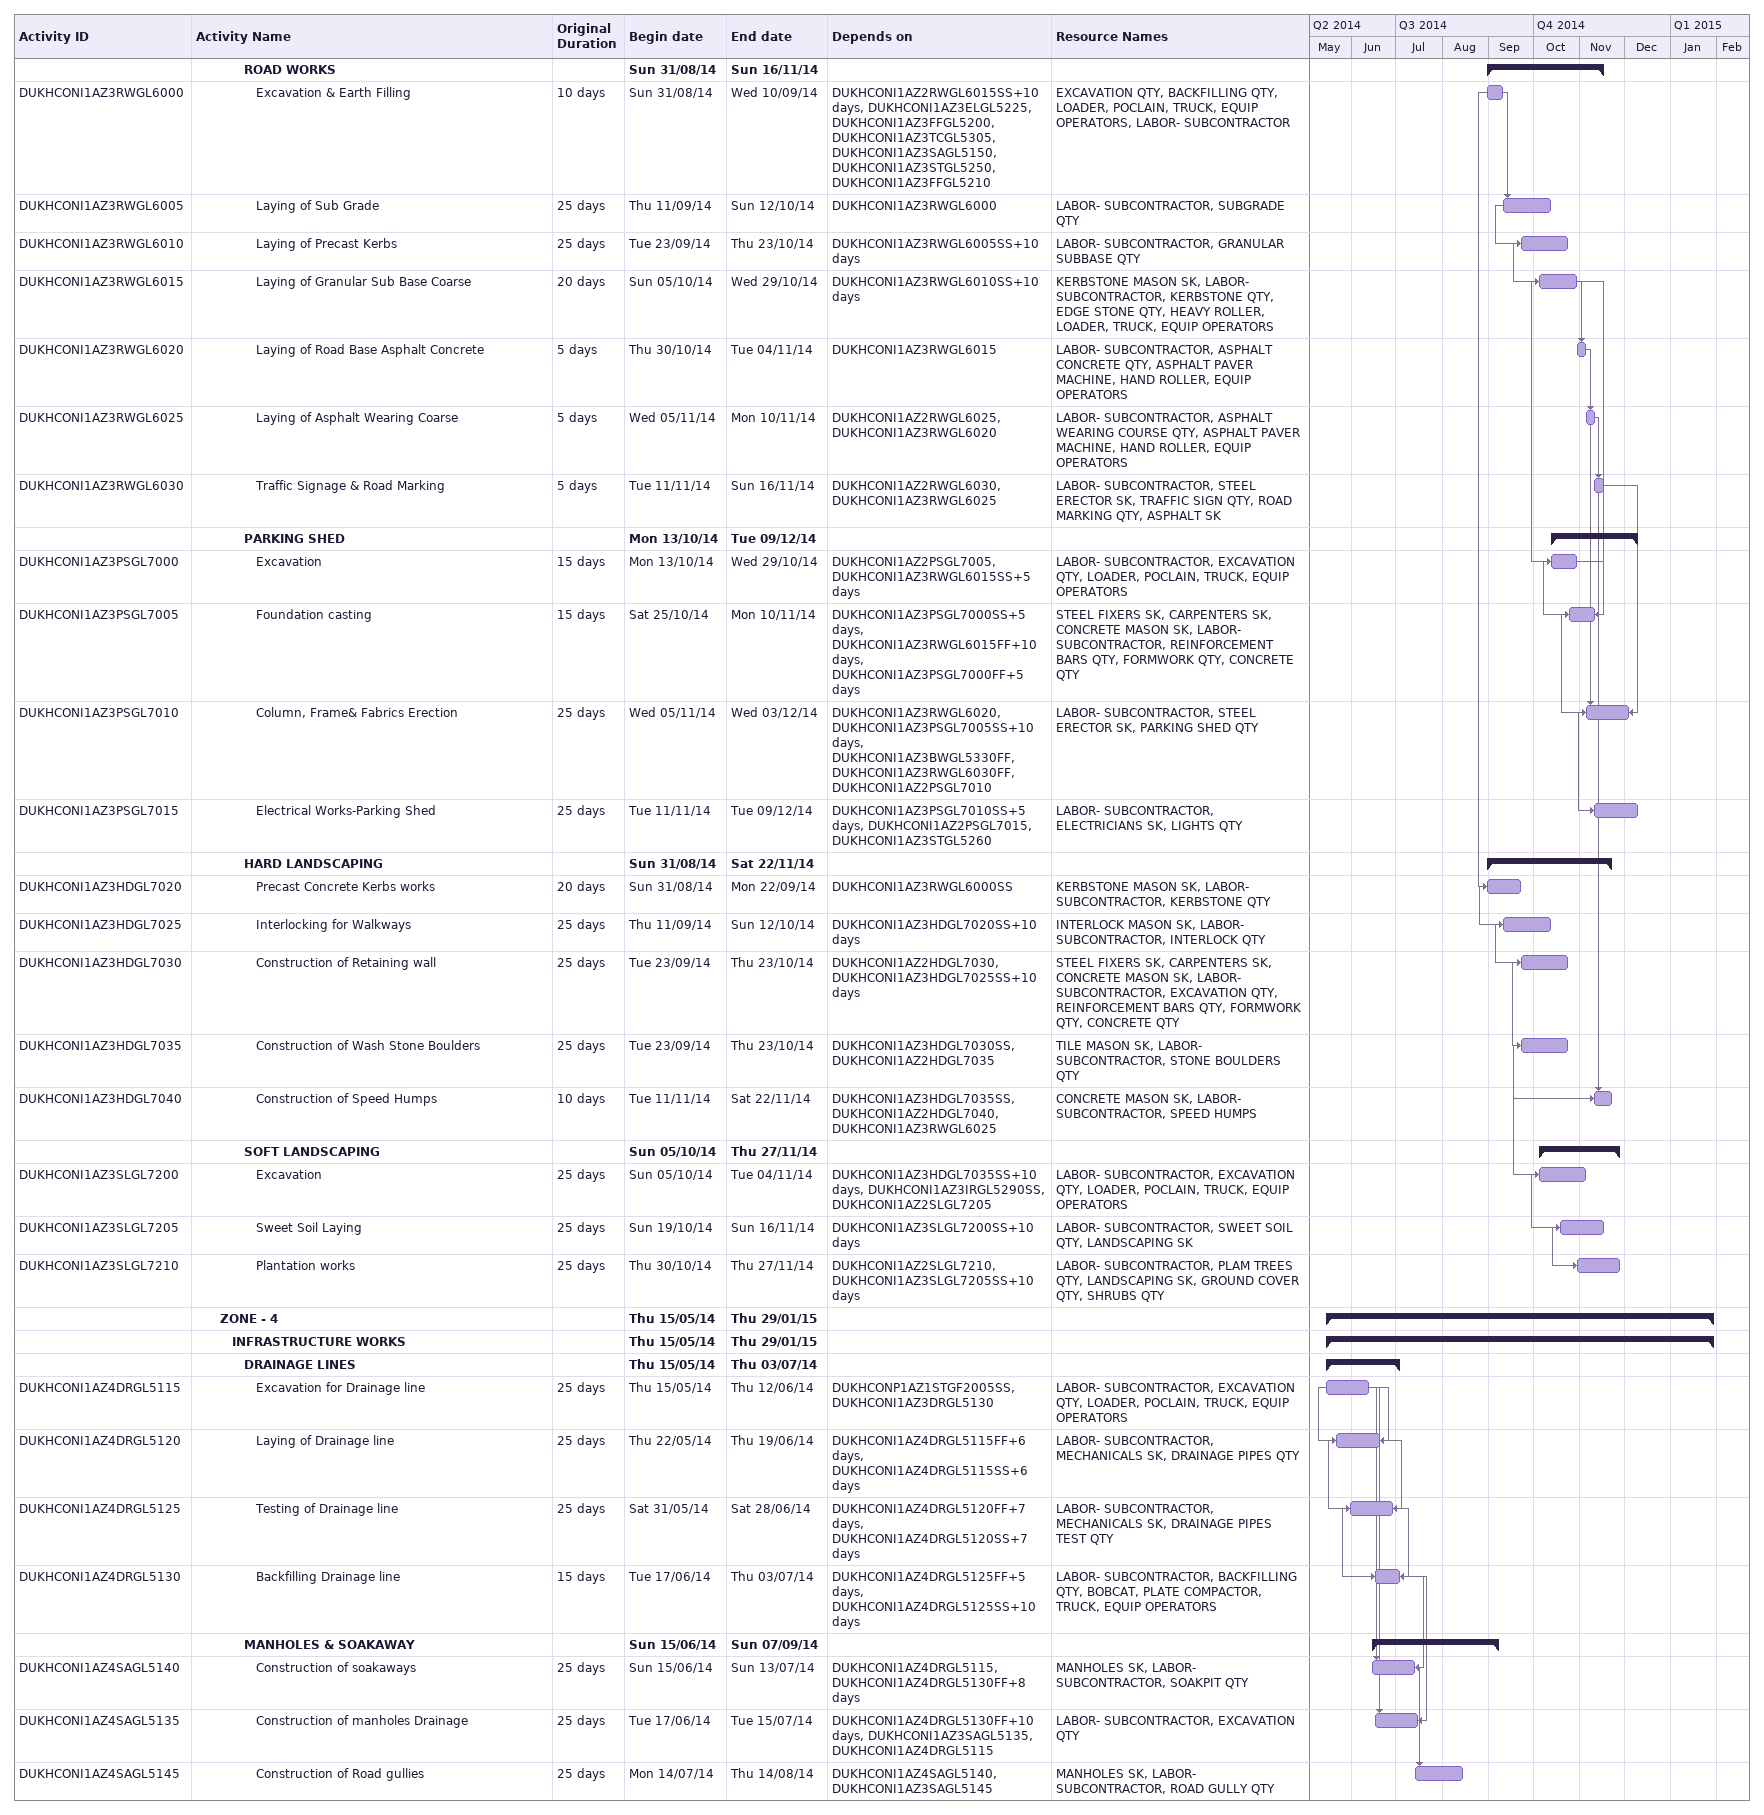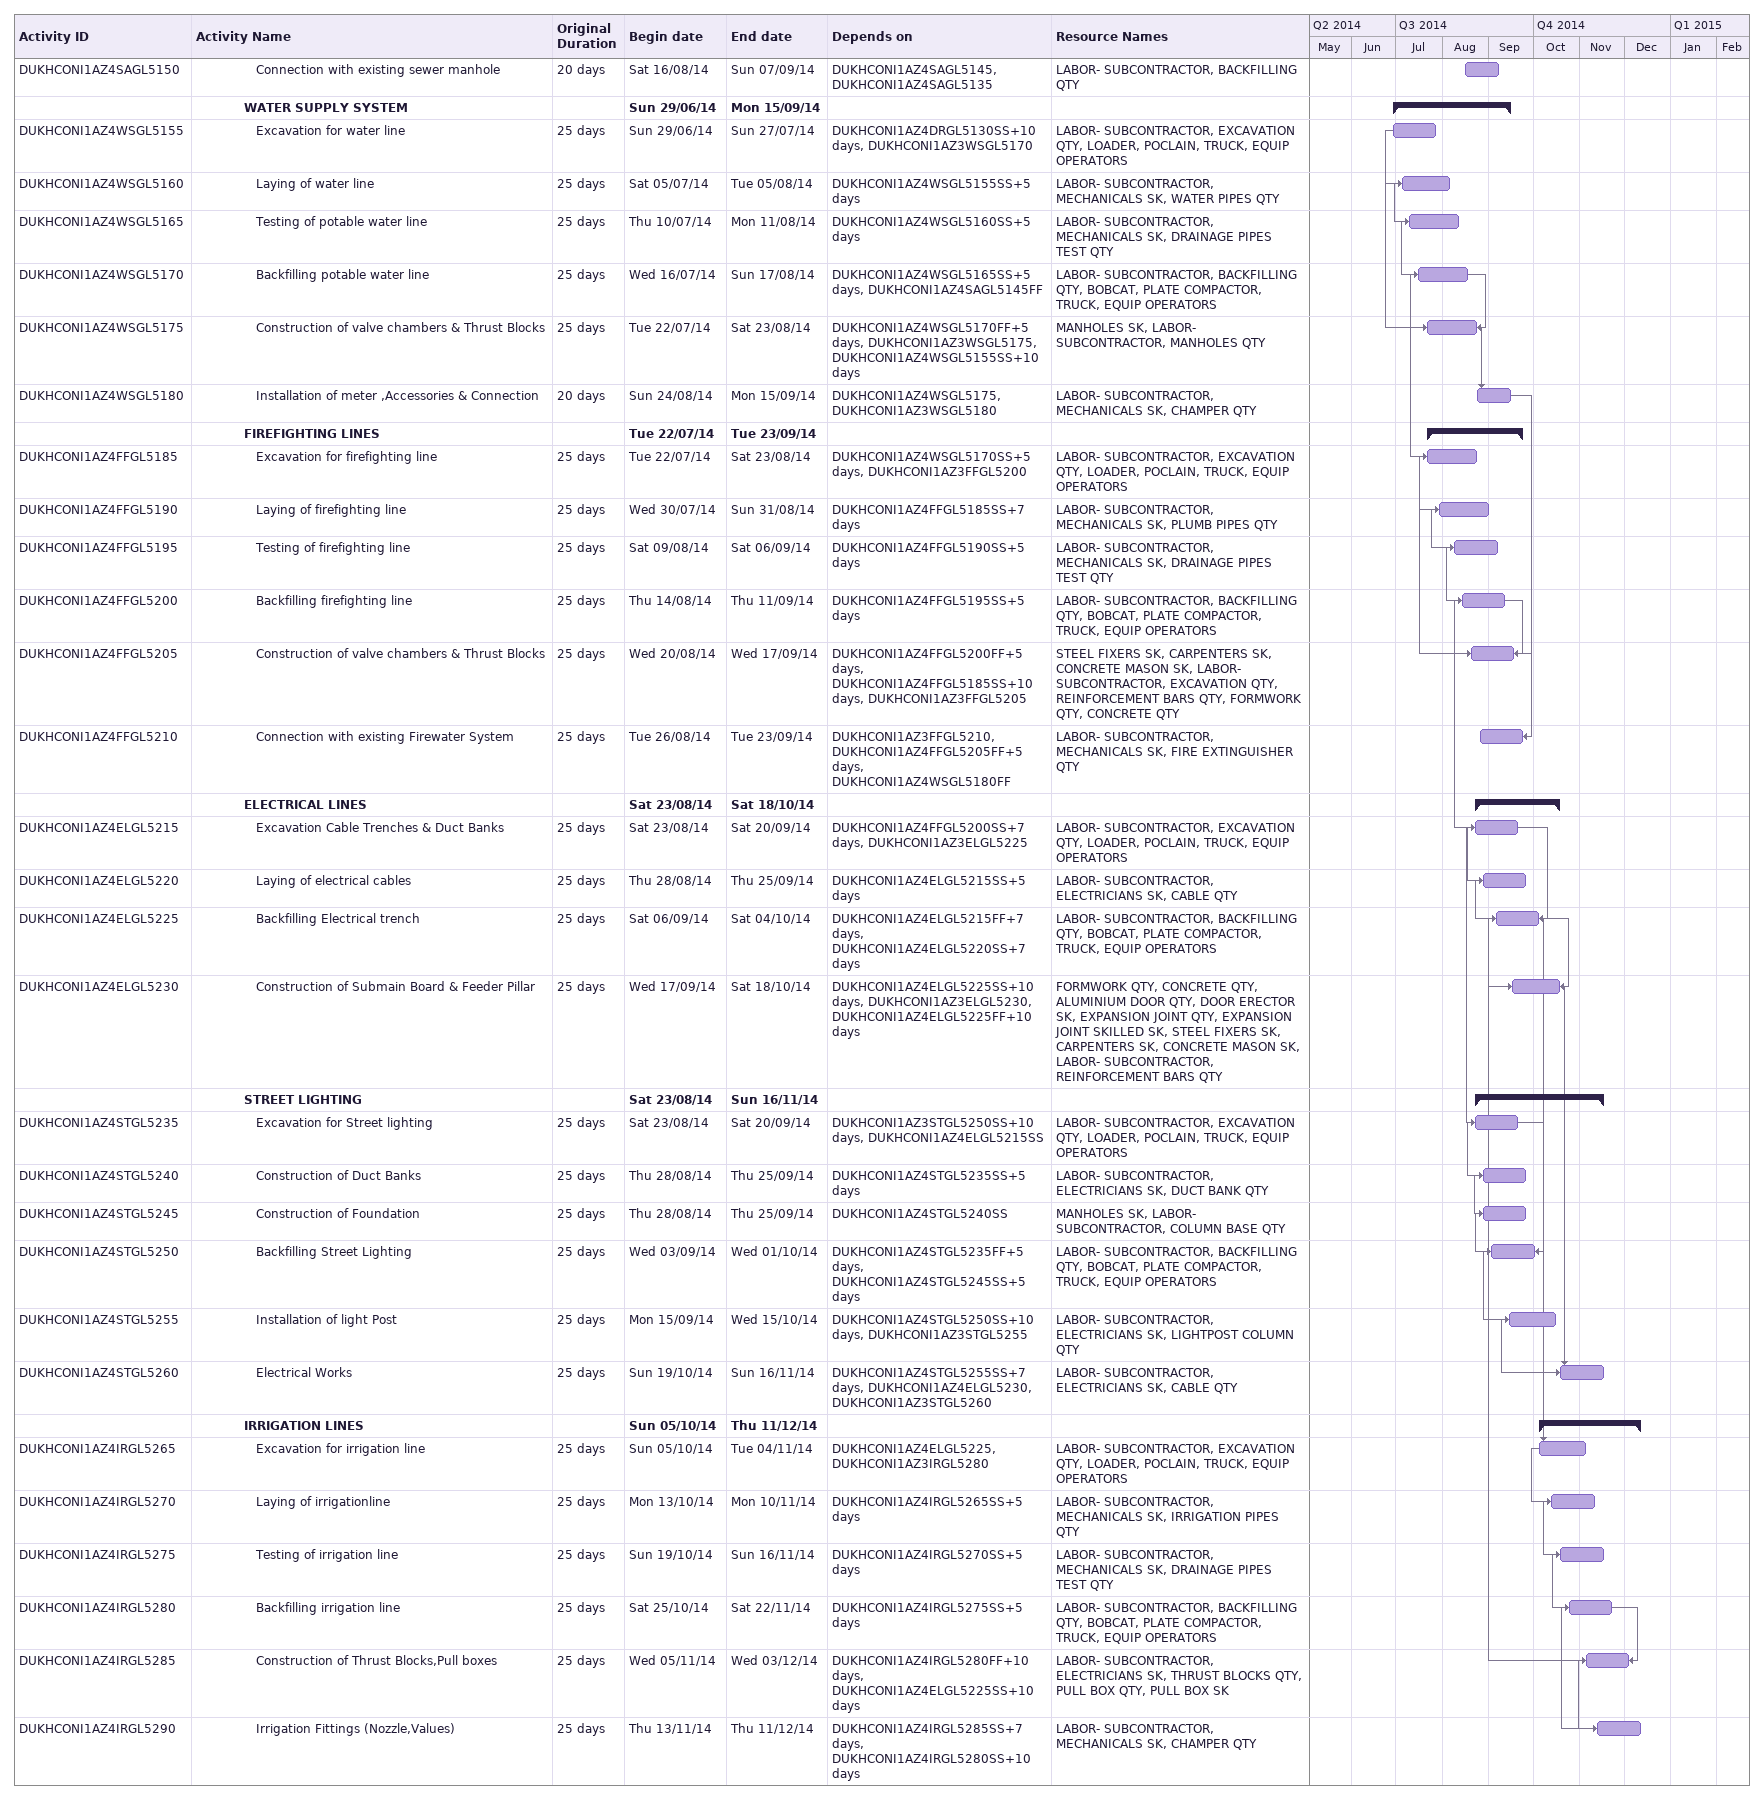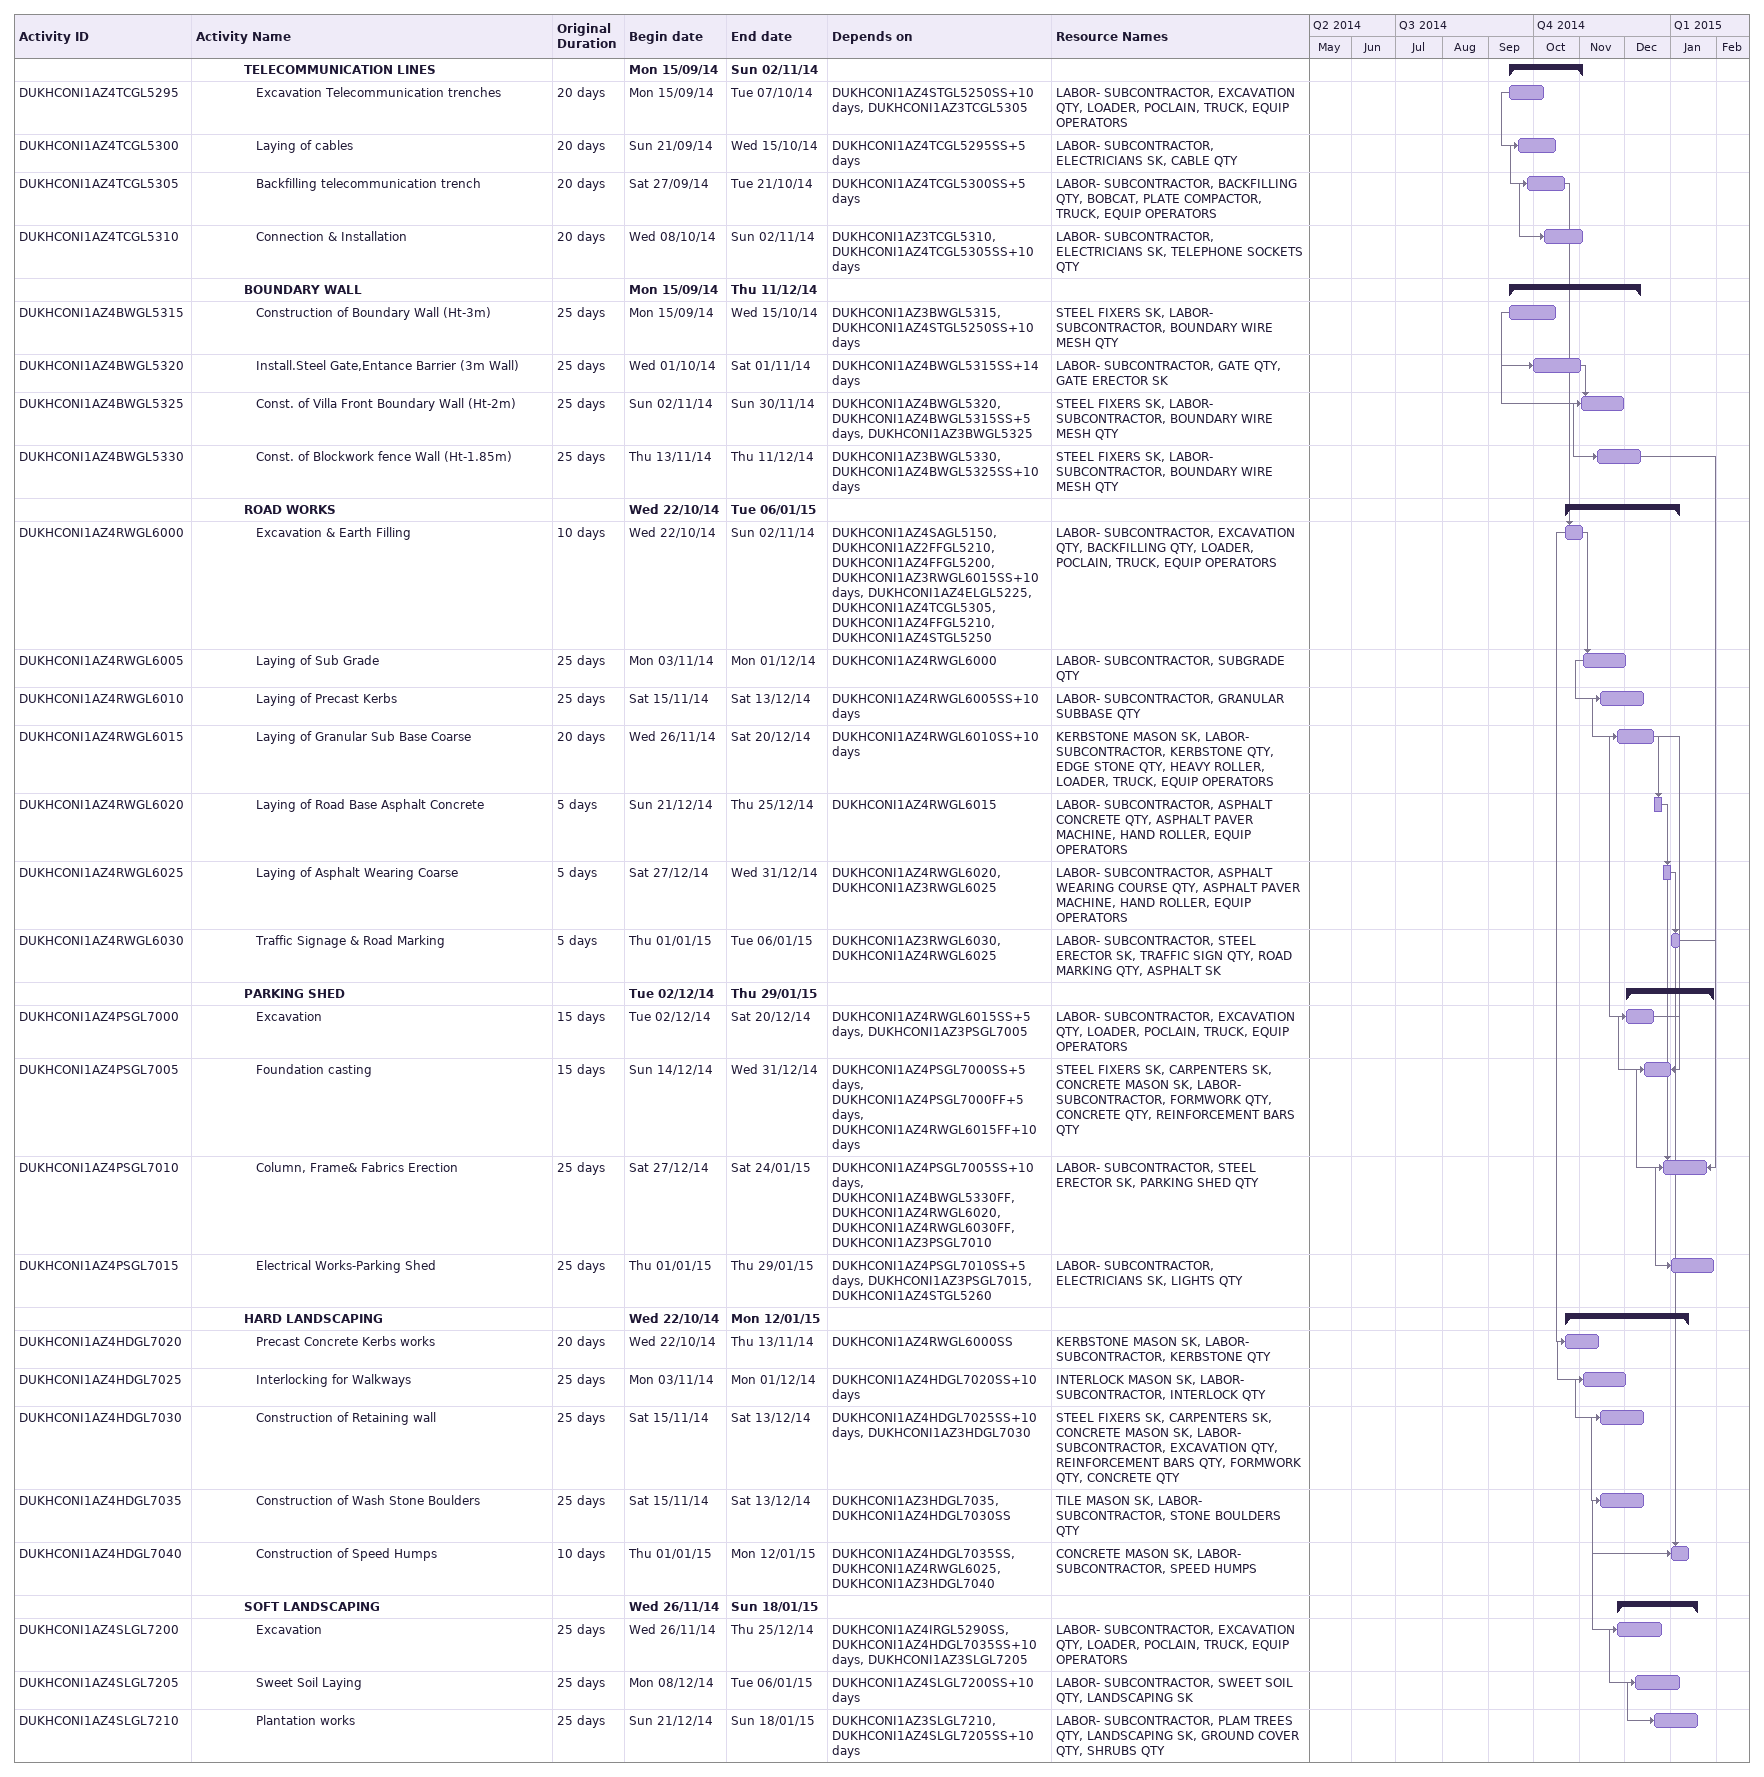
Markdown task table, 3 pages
| ID | Level | Task | Original duration | Start | Finish | Predecessors | Resources |
|---|---|---|---|---|---|---|---|
|  | 5 | **ROAD WORKS** |  | 2014-08-31 | 2014-11-16 |  |  |
| DUKHCONI1AZ3RWGL6000 | 6 | Excavation & Earth Filling | 10d | 2014-08-31 | 2014-09-10 | DUKHCONI1AZ2RWGL6015SS+10d, DUKHCONI1AZ3ELGL5225, DUKHCONI1AZ3FFGL5200, DUKHCONI1AZ3TCGL5305, DUKHCONI1AZ3SAGL5150, DUKHCONI1AZ3STGL5250, DUKHCONI1AZ3FFGL5210 | EXCAVATION QTY, BACKFILLING QTY, LOADER, POCLAIN, TRUCK, EQUIP OPERATORS, LABOR- SUBCONTRACTOR |
| DUKHCONI1AZ3RWGL6005 | 6 | Laying of Sub Grade | 25d | 2014-09-11 | 2014-10-12 | DUKHCONI1AZ3RWGL6000 | LABOR- SUBCONTRACTOR, SUBGRADE QTY |
| DUKHCONI1AZ3RWGL6010 | 6 | Laying of Precast Kerbs | 25d | 2014-09-23 | 2014-10-23 | DUKHCONI1AZ3RWGL6005SS+10d | LABOR- SUBCONTRACTOR, GRANULAR SUBBASE QTY |
| DUKHCONI1AZ3RWGL6015 | 6 | Laying of Granular Sub Base Coarse | 20d | 2014-10-05 | 2014-10-29 | DUKHCONI1AZ3RWGL6010SS+10d | KERBSTONE MASON SK, LABOR- SUBCONTRACTOR, KERBSTONE QTY, EDGE STONE QTY, HEAVY ROLLER, LOADER, TRUCK, EQUIP OPERATORS |
| DUKHCONI1AZ3RWGL6020 | 6 | Laying of Road Base Asphalt Concrete | 5d | 2014-10-30 | 2014-11-04 | DUKHCONI1AZ3RWGL6015 | LABOR- SUBCONTRACTOR, ASPHALT CONCRETE QTY, ASPHALT PAVER MACHINE, HAND ROLLER, EQUIP OPERATORS |
| DUKHCONI1AZ3RWGL6025 | 6 | Laying of Asphalt Wearing Coarse | 5d | 2014-11-05 | 2014-11-10 | DUKHCONI1AZ2RWGL6025, DUKHCONI1AZ3RWGL6020 | LABOR- SUBCONTRACTOR, ASPHALT WEARING COURSE QTY, ASPHALT PAVER MACHINE, HAND ROLLER, EQUIP OPERATORS |
| DUKHCONI1AZ3RWGL6030 | 6 | Traffic Signage & Road Marking | 5d | 2014-11-11 | 2014-11-16 | DUKHCONI1AZ2RWGL6030, DUKHCONI1AZ3RWGL6025 | LABOR- SUBCONTRACTOR, STEEL ERECTOR SK, TRAFFIC SIGN QTY, ROAD MARKING QTY, ASPHALT SK |
|  | 5 | **PARKING SHED** |  | 2014-10-13 | 2014-12-09 |  |  |
| DUKHCONI1AZ3PSGL7000 | 6 | Excavation | 15d | 2014-10-13 | 2014-10-29 | DUKHCONI1AZ2PSGL7005, DUKHCONI1AZ3RWGL6015SS+5d | LABOR- SUBCONTRACTOR, EXCAVATION QTY, LOADER, POCLAIN, TRUCK, EQUIP OPERATORS |
| DUKHCONI1AZ3PSGL7005 | 6 | Foundation casting | 15d | 2014-10-25 | 2014-11-10 | DUKHCONI1AZ3PSGL7000SS+5d, DUKHCONI1AZ3RWGL6015FF+10d, DUKHCONI1AZ3PSGL7000FF+5d | STEEL FIXERS SK, CARPENTERS SK, CONCRETE MASON SK, LABOR- SUBCONTRACTOR, REINFORCEMENT BARS QTY, FORMWORK QTY, CONCRETE QTY |
| DUKHCONI1AZ3PSGL7010 | 6 | Column, Frame& Fabrics Erection | 25d | 2014-11-05 | 2014-12-03 | DUKHCONI1AZ3RWGL6020, DUKHCONI1AZ3PSGL7005SS+10d, DUKHCONI1AZ3BWGL5330FF, DUKHCONI1AZ3RWGL6030FF, DUKHCONI1AZ2PSGL7010 | LABOR- SUBCONTRACTOR, STEEL ERECTOR SK, PARKING SHED QTY |
| DUKHCONI1AZ3PSGL7015 | 6 | Electrical Works-Parking Shed | 25d | 2014-11-11 | 2014-12-09 | DUKHCONI1AZ3PSGL7010SS+5d, DUKHCONI1AZ2PSGL7015, DUKHCONI1AZ3STGL5260 | LABOR- SUBCONTRACTOR, ELECTRICIANS SK, LIGHTS QTY |
|  | 5 | **HARD LANDSCAPING** |  | 2014-08-31 | 2014-11-22 |  |  |
| DUKHCONI1AZ3HDGL7020 | 6 | Precast Concrete Kerbs works | 20d | 2014-08-31 | 2014-09-22 | DUKHCONI1AZ3RWGL6000SS | KERBSTONE MASON SK, LABOR- SUBCONTRACTOR, KERBSTONE QTY |
| DUKHCONI1AZ3HDGL7025 | 6 | Interlocking for Walkways | 25d | 2014-09-11 | 2014-10-12 | DUKHCONI1AZ3HDGL7020SS+10d | INTERLOCK MASON SK, LABOR- SUBCONTRACTOR, INTERLOCK QTY |
| DUKHCONI1AZ3HDGL7030 | 6 | Construction of Retaining wall | 25d | 2014-09-23 | 2014-10-23 | DUKHCONI1AZ2HDGL7030, DUKHCONI1AZ3HDGL7025SS+10d | STEEL FIXERS SK, CARPENTERS SK, CONCRETE MASON SK, LABOR- SUBCONTRACTOR, EXCAVATION QTY, REINFORCEMENT BARS QTY, FORMWORK QTY, CONCRETE QTY |
| DUKHCONI1AZ3HDGL7035 | 6 | Construction of Wash Stone Boulders | 25d | 2014-09-23 | 2014-10-23 | DUKHCONI1AZ3HDGL7030SS, DUKHCONI1AZ2HDGL7035 | TILE MASON SK, LABOR- SUBCONTRACTOR, STONE BOULDERS QTY |
| DUKHCONI1AZ3HDGL7040 | 6 | Construction of Speed Humps | 10d | 2014-11-11 | 2014-11-22 | DUKHCONI1AZ3HDGL7035SS, DUKHCONI1AZ2HDGL7040, DUKHCONI1AZ3RWGL6025 | CONCRETE MASON SK, LABOR- SUBCONTRACTOR, SPEED HUMPS |
|  | 5 | **SOFT LANDSCAPING** |  | 2014-10-05 | 2014-11-27 |  |  |
| DUKHCONI1AZ3SLGL7200 | 6 | Excavation | 25d | 2014-10-05 | 2014-11-04 | DUKHCONI1AZ3HDGL7035SS+10d, DUKHCONI1AZ3IRGL5290SS, DUKHCONI1AZ2SLGL7205 | LABOR- SUBCONTRACTOR, EXCAVATION QTY, LOADER, POCLAIN, TRUCK, EQUIP OPERATORS |
| DUKHCONI1AZ3SLGL7205 | 6 | Sweet Soil Laying | 25d | 2014-10-19 | 2014-11-16 | DUKHCONI1AZ3SLGL7200SS+10d | LABOR- SUBCONTRACTOR, SWEET SOIL QTY, LANDSCAPING SK |
| DUKHCONI1AZ3SLGL7210 | 6 | Plantation works | 25d | 2014-10-30 | 2014-11-27 | DUKHCONI1AZ2SLGL7210, DUKHCONI1AZ3SLGL7205SS+10d | LABOR- SUBCONTRACTOR, PLAM TREES QTY, LANDSCAPING SK, GROUND COVER QTY, SHRUBS QTY |
|  | 3 | **ZONE - 4** |  | 2014-05-15 | 2015-01-29 |  |  |
|  | 4 | **INFRASTRUCTURE WORKS** |  | 2014-05-15 | 2015-01-29 |  |  |
|  | 5 | **DRAINAGE LINES** |  | 2014-05-15 | 2014-07-03 |  |  |
| DUKHCONI1AZ4DRGL5115 | 6 | Excavation for Drainage line | 25d | 2014-05-15 | 2014-06-12 | DUKHCONP1AZ1STGF2005SS, DUKHCONI1AZ3DRGL5130 | LABOR- SUBCONTRACTOR, EXCAVATION QTY, LOADER, POCLAIN, TRUCK, EQUIP OPERATORS |
| DUKHCONI1AZ4DRGL5120 | 6 | Laying of Drainage line | 25d | 2014-05-22 | 2014-06-19 | DUKHCONI1AZ4DRGL5115FF+6d, DUKHCONI1AZ4DRGL5115SS+6d | LABOR- SUBCONTRACTOR, MECHANICALS SK, DRAINAGE PIPES QTY |
| DUKHCONI1AZ4DRGL5125 | 6 | Testing of Drainage line | 25d | 2014-05-31 | 2014-06-28 | DUKHCONI1AZ4DRGL5120FF+7d, DUKHCONI1AZ4DRGL5120SS+7d | LABOR- SUBCONTRACTOR, MECHANICALS SK, DRAINAGE PIPES TEST QTY |
| DUKHCONI1AZ4DRGL5130 | 6 | Backfilling Drainage line | 15d | 2014-06-17 | 2014-07-03 | DUKHCONI1AZ4DRGL5125FF+5d, DUKHCONI1AZ4DRGL5125SS+10d | LABOR- SUBCONTRACTOR, BACKFILLING QTY, BOBCAT, PLATE COMPACTOR, TRUCK, EQUIP OPERATORS |
|  | 5 | **MANHOLES & SOAKAWAY** |  | 2014-06-15 | 2014-09-07 |  |  |
| DUKHCONI1AZ4SAGL5140 | 6 | Construction of soakaways | 25d | 2014-06-15 | 2014-07-13 | DUKHCONI1AZ4DRGL5115, DUKHCONI1AZ4DRGL5130FF+8d | MANHOLES SK, LABOR- SUBCONTRACTOR, SOAKPIT QTY |
| DUKHCONI1AZ4SAGL5135 | 6 | Construction of manholes Drainage | 25d | 2014-06-17 | 2014-07-15 | DUKHCONI1AZ4DRGL5130FF+10d, DUKHCONI1AZ3SAGL5135, DUKHCONI1AZ4DRGL5115 | LABOR- SUBCONTRACTOR, EXCAVATION QTY |
| DUKHCONI1AZ4SAGL5145 | 6 | Construction of Road gullies | 25d | 2014-07-14 | 2014-08-14 | DUKHCONI1AZ4SAGL5140, DUKHCONI1AZ3SAGL5145 | MANHOLES SK, LABOR- SUBCONTRACTOR, ROAD GULLY QTY |
| DUKHCONI1AZ4SAGL5150 | 6 | Connection with existing sewer manhole | 20d | 2014-08-16 | 2014-09-07 | DUKHCONI1AZ4SAGL5145, DUKHCONI1AZ4SAGL5135 | LABOR- SUBCONTRACTOR, BACKFILLING QTY |
|  | 5 | **WATER SUPPLY SYSTEM** |  | 2014-06-29 | 2014-09-15 |  |  |
| DUKHCONI1AZ4WSGL5155 | 6 | Excavation for water line | 25d | 2014-06-29 | 2014-07-27 | DUKHCONI1AZ4DRGL5130SS+10d, DUKHCONI1AZ3WSGL5170 | LABOR- SUBCONTRACTOR, EXCAVATION QTY, LOADER, POCLAIN, TRUCK, EQUIP OPERATORS |
| DUKHCONI1AZ4WSGL5160 | 6 | Laying of water line | 25d | 2014-07-05 | 2014-08-05 | DUKHCONI1AZ4WSGL5155SS+5d | LABOR- SUBCONTRACTOR, MECHANICALS SK, WATER PIPES QTY |
| DUKHCONI1AZ4WSGL5165 | 6 | Testing of potable water line | 25d | 2014-07-10 | 2014-08-11 | DUKHCONI1AZ4WSGL5160SS+5d | LABOR- SUBCONTRACTOR, MECHANICALS SK, DRAINAGE PIPES TEST QTY |
| DUKHCONI1AZ4WSGL5170 | 6 | Backfilling potable water line | 25d | 2014-07-16 | 2014-08-17 | DUKHCONI1AZ4WSGL5165SS+5d, DUKHCONI1AZ4SAGL5145FF | LABOR- SUBCONTRACTOR, BACKFILLING QTY, BOBCAT, PLATE COMPACTOR, TRUCK, EQUIP OPERATORS |
| DUKHCONI1AZ4WSGL5175 | 6 | Construction of valve chambers & Thrust Blocks | 25d | 2014-07-22 | 2014-08-23 | DUKHCONI1AZ4WSGL5170FF+5d, DUKHCONI1AZ3WSGL5175, DUKHCONI1AZ4WSGL5155SS+10d | MANHOLES SK, LABOR- SUBCONTRACTOR, MANHOLES QTY |
| DUKHCONI1AZ4WSGL5180 | 6 | Installation of meter ,Accessories & Connection | 20d | 2014-08-24 | 2014-09-15 | DUKHCONI1AZ4WSGL5175, DUKHCONI1AZ3WSGL5180 | LABOR- SUBCONTRACTOR, MECHANICALS SK, CHAMPER QTY |
|  | 5 | **FIREFIGHTING LINES** |  | 2014-07-22 | 2014-09-23 |  |  |
| DUKHCONI1AZ4FFGL5185 | 6 | Excavation for firefighting line | 25d | 2014-07-22 | 2014-08-23 | DUKHCONI1AZ4WSGL5170SS+5d, DUKHCONI1AZ3FFGL5200 | LABOR- SUBCONTRACTOR, EXCAVATION QTY, LOADER, POCLAIN, TRUCK, EQUIP OPERATORS |
| DUKHCONI1AZ4FFGL5190 | 6 | Laying of firefighting line | 25d | 2014-07-30 | 2014-08-31 | DUKHCONI1AZ4FFGL5185SS+7d | LABOR- SUBCONTRACTOR, MECHANICALS SK, PLUMB PIPES QTY |
| DUKHCONI1AZ4FFGL5195 | 6 | Testing of firefighting line | 25d | 2014-08-09 | 2014-09-06 | DUKHCONI1AZ4FFGL5190SS+5d | LABOR- SUBCONTRACTOR, MECHANICALS SK, DRAINAGE PIPES TEST QTY |
| DUKHCONI1AZ4FFGL5200 | 6 | Backfilling firefighting line | 25d | 2014-08-14 | 2014-09-11 | DUKHCONI1AZ4FFGL5195SS+5d | LABOR- SUBCONTRACTOR, BACKFILLING QTY, BOBCAT, PLATE COMPACTOR, TRUCK, EQUIP OPERATORS |
| DUKHCONI1AZ4FFGL5205 | 6 | Construction of valve chambers & Thrust Blocks | 25d | 2014-08-20 | 2014-09-17 | DUKHCONI1AZ4FFGL5200FF+5d, DUKHCONI1AZ4FFGL5185SS+10d, DUKHCONI1AZ3FFGL5205 | STEEL FIXERS SK, CARPENTERS SK, CONCRETE MASON SK, LABOR- SUBCONTRACTOR, EXCAVATION QTY, REINFORCEMENT BARS QTY, FORMWORK QTY, CONCRETE QTY |
| DUKHCONI1AZ4FFGL5210 | 6 | Connection with existing Firewater System | 25d | 2014-08-26 | 2014-09-23 | DUKHCONI1AZ3FFGL5210, DUKHCONI1AZ4FFGL5205FF+5d, DUKHCONI1AZ4WSGL5180FF | LABOR- SUBCONTRACTOR, MECHANICALS SK, FIRE EXTINGUISHER QTY |
|  | 5 | **ELECTRICAL LINES** |  | 2014-08-23 | 2014-10-18 |  |  |
| DUKHCONI1AZ4ELGL5215 | 6 | Excavation Cable Trenches & Duct Banks | 25d | 2014-08-23 | 2014-09-20 | DUKHCONI1AZ4FFGL5200SS+7d, DUKHCONI1AZ3ELGL5225 | LABOR- SUBCONTRACTOR, EXCAVATION QTY, LOADER, POCLAIN, TRUCK, EQUIP OPERATORS |
| DUKHCONI1AZ4ELGL5220 | 6 | Laying of electrical cables | 25d | 2014-08-28 | 2014-09-25 | DUKHCONI1AZ4ELGL5215SS+5d | LABOR- SUBCONTRACTOR, ELECTRICIANS SK, CABLE QTY |
| DUKHCONI1AZ4ELGL5225 | 6 | Backfilling Electrical trench | 25d | 2014-09-06 | 2014-10-04 | DUKHCONI1AZ4ELGL5215FF+7d, DUKHCONI1AZ4ELGL5220SS+7d | LABOR- SUBCONTRACTOR, BACKFILLING QTY, BOBCAT, PLATE COMPACTOR, TRUCK, EQUIP OPERATORS |
| DUKHCONI1AZ4ELGL5230 | 6 | Construction of Submain Board & Feeder Pillar | 25d | 2014-09-17 | 2014-10-18 | DUKHCONI1AZ4ELGL5225SS+10d, DUKHCONI1AZ3ELGL5230, DUKHCONI1AZ4ELGL5225FF+10d | FORMWORK QTY, CONCRETE QTY, ALUMINIUM DOOR QTY, DOOR ERECTOR SK, EXPANSION JOINT QTY, EXPANSION JOINT SKILLED SK, STEEL FIXERS SK, CARPENTERS SK, CONCRETE MASON SK, LABOR- SUBCONTRACTOR, REINFORCEMENT BARS QTY |
|  | 5 | **STREET LIGHTING** |  | 2014-08-23 | 2014-11-16 |  |  |
| DUKHCONI1AZ4STGL5235 | 6 | Excavation for Street lighting | 25d | 2014-08-23 | 2014-09-20 | DUKHCONI1AZ3STGL5250SS+10d, DUKHCONI1AZ4ELGL5215SS | LABOR- SUBCONTRACTOR, EXCAVATION QTY, LOADER, POCLAIN, TRUCK, EQUIP OPERATORS |
| DUKHCONI1AZ4STGL5240 | 6 | Construction of Duct Banks | 25d | 2014-08-28 | 2014-09-25 | DUKHCONI1AZ4STGL5235SS+5d | LABOR- SUBCONTRACTOR, ELECTRICIANS SK, DUCT BANK QTY |
| DUKHCONI1AZ4STGL5245 | 6 | Construction of Foundation | 25d | 2014-08-28 | 2014-09-25 | DUKHCONI1AZ4STGL5240SS | MANHOLES SK, LABOR- SUBCONTRACTOR, COLUMN BASE QTY |
| DUKHCONI1AZ4STGL5250 | 6 | Backfilling Street Lighting | 25d | 2014-09-03 | 2014-10-01 | DUKHCONI1AZ4STGL5235FF+5d, DUKHCONI1AZ4STGL5245SS+5d | LABOR- SUBCONTRACTOR, BACKFILLING QTY, BOBCAT, PLATE COMPACTOR, TRUCK, EQUIP OPERATORS |
| DUKHCONI1AZ4STGL5255 | 6 | Installation of light Post | 25d | 2014-09-15 | 2014-10-15 | DUKHCONI1AZ4STGL5250SS+10d, DUKHCONI1AZ3STGL5255 | LABOR- SUBCONTRACTOR, ELECTRICIANS SK, LIGHTPOST COLUMN QTY |
| DUKHCONI1AZ4STGL5260 | 6 | Electrical Works | 25d | 2014-10-19 | 2014-11-16 | DUKHCONI1AZ4STGL5255SS+7d, DUKHCONI1AZ4ELGL5230, DUKHCONI1AZ3STGL5260 | LABOR- SUBCONTRACTOR, ELECTRICIANS SK, CABLE QTY |
|  | 5 | **IRRIGATION LINES** |  | 2014-10-05 | 2014-12-11 |  |  |
| DUKHCONI1AZ4IRGL5265 | 6 | Excavation for irrigation line | 25d | 2014-10-05 | 2014-11-04 | DUKHCONI1AZ4ELGL5225, DUKHCONI1AZ3IRGL5280 | LABOR- SUBCONTRACTOR, EXCAVATION QTY, LOADER, POCLAIN, TRUCK, EQUIP OPERATORS |
| DUKHCONI1AZ4IRGL5270 | 6 | Laying of irrigationline | 25d | 2014-10-13 | 2014-11-10 | DUKHCONI1AZ4IRGL5265SS+5d | LABOR- SUBCONTRACTOR, MECHANICALS SK, IRRIGATION PIPES QTY |
| DUKHCONI1AZ4IRGL5275 | 6 | Testing of irrigation line | 25d | 2014-10-19 | 2014-11-16 | DUKHCONI1AZ4IRGL5270SS+5d | LABOR- SUBCONTRACTOR, MECHANICALS SK, DRAINAGE PIPES TEST QTY |
| DUKHCONI1AZ4IRGL5280 | 6 | Backfilling irrigation line | 25d | 2014-10-25 | 2014-11-22 | DUKHCONI1AZ4IRGL5275SS+5d | LABOR- SUBCONTRACTOR, BACKFILLING QTY, BOBCAT, PLATE COMPACTOR, TRUCK, EQUIP OPERATORS |
| DUKHCONI1AZ4IRGL5285 | 6 | Construction of Thrust Blocks,Pull boxes | 25d | 2014-11-05 | 2014-12-03 | DUKHCONI1AZ4IRGL5280FF+10d, DUKHCONI1AZ4ELGL5225SS+10d | LABOR- SUBCONTRACTOR, ELECTRICIANS SK, THRUST BLOCKS QTY, PULL BOX QTY, PULL BOX SK |
| DUKHCONI1AZ4IRGL5290 | 6 | Irrigation Fittings (Nozzle,Values) | 25d | 2014-11-13 | 2014-12-11 | DUKHCONI1AZ4IRGL5285SS+7d, DUKHCONI1AZ4IRGL5280SS+10d | LABOR- SUBCONTRACTOR, MECHANICALS SK, CHAMPER QTY |
|  | 5 | **TELECOMMUNICATION LINES** |  | 2014-09-15 | 2014-11-02 |  |  |
| DUKHCONI1AZ4TCGL5295 | 6 | Excavation Telecommunication trenches | 20d | 2014-09-15 | 2014-10-07 | DUKHCONI1AZ4STGL5250SS+10d, DUKHCONI1AZ3TCGL5305 | LABOR- SUBCONTRACTOR, EXCAVATION QTY, LOADER, POCLAIN, TRUCK, EQUIP OPERATORS |
| DUKHCONI1AZ4TCGL5300 | 6 | Laying of cables | 20d | 2014-09-21 | 2014-10-15 | DUKHCONI1AZ4TCGL5295SS+5d | LABOR- SUBCONTRACTOR, ELECTRICIANS SK, CABLE QTY |
| DUKHCONI1AZ4TCGL5305 | 6 | Backfilling telecommunication trench | 20d | 2014-09-27 | 2014-10-21 | DUKHCONI1AZ4TCGL5300SS+5d | LABOR- SUBCONTRACTOR, BACKFILLING QTY, BOBCAT, PLATE COMPACTOR, TRUCK, EQUIP OPERATORS |
| DUKHCONI1AZ4TCGL5310 | 6 | Connection & Installation | 20d | 2014-10-08 | 2014-11-02 | DUKHCONI1AZ3TCGL5310, DUKHCONI1AZ4TCGL5305SS+10d | LABOR- SUBCONTRACTOR, ELECTRICIANS SK, TELEPHONE SOCKETS QTY |
|  | 5 | **BOUNDARY WALL** |  | 2014-09-15 | 2014-12-11 |  |  |
| DUKHCONI1AZ4BWGL5315 | 6 | Construction of Boundary Wall (Ht-3m) | 25d | 2014-09-15 | 2014-10-15 | DUKHCONI1AZ3BWGL5315, DUKHCONI1AZ4STGL5250SS+10d | STEEL FIXERS SK, LABOR- SUBCONTRACTOR, BOUNDARY WIRE MESH QTY |
| DUKHCONI1AZ4BWGL5320 | 6 | Install.Steel Gate,Entance Barrier (3m Wall) | 25d | 2014-10-01 | 2014-11-01 | DUKHCONI1AZ4BWGL5315SS+14d | LABOR- SUBCONTRACTOR, GATE QTY, GATE ERECTOR SK |
| DUKHCONI1AZ4BWGL5325 | 6 | Const. of Villa Front Boundary Wall (Ht-2m) | 25d | 2014-11-02 | 2014-11-30 | DUKHCONI1AZ4BWGL5320, DUKHCONI1AZ4BWGL5315SS+5d, DUKHCONI1AZ3BWGL5325 | STEEL FIXERS SK, LABOR- SUBCONTRACTOR, BOUNDARY WIRE MESH QTY |
| DUKHCONI1AZ4BWGL5330 | 6 | Const. of Blockwork fence Wall (Ht-1.85m) | 25d | 2014-11-13 | 2014-12-11 | DUKHCONI1AZ3BWGL5330, DUKHCONI1AZ4BWGL5325SS+10d | STEEL FIXERS SK, LABOR- SUBCONTRACTOR, BOUNDARY WIRE MESH QTY |
|  | 5 | **ROAD WORKS** |  | 2014-10-22 | 2015-01-06 |  |  |
| DUKHCONI1AZ4RWGL6000 | 6 | Excavation & Earth Filling | 10d | 2014-10-22 | 2014-11-02 | DUKHCONI1AZ4SAGL5150, DUKHCONI1AZ2FFGL5210, DUKHCONI1AZ4FFGL5200, DUKHCONI1AZ3RWGL6015SS+10d, DUKHCONI1AZ4ELGL5225, DUKHCONI1AZ4TCGL5305, DUKHCONI1AZ4FFGL5210, DUKHCONI1AZ4STGL5250 | LABOR- SUBCONTRACTOR, EXCAVATION QTY, BACKFILLING QTY, LOADER, POCLAIN, TRUCK, EQUIP OPERATORS |
| DUKHCONI1AZ4RWGL6005 | 6 | Laying of Sub Grade | 25d | 2014-11-03 | 2014-12-01 | DUKHCONI1AZ4RWGL6000 | LABOR- SUBCONTRACTOR, SUBGRADE QTY |
| DUKHCONI1AZ4RWGL6010 | 6 | Laying of Precast Kerbs | 25d | 2014-11-15 | 2014-12-13 | DUKHCONI1AZ4RWGL6005SS+10d | LABOR- SUBCONTRACTOR, GRANULAR SUBBASE QTY |
| DUKHCONI1AZ4RWGL6015 | 6 | Laying of Granular Sub Base Coarse | 20d | 2014-11-26 | 2014-12-20 | DUKHCONI1AZ4RWGL6010SS+10d | KERBSTONE MASON SK, LABOR- SUBCONTRACTOR, KERBSTONE QTY, EDGE STONE QTY, HEAVY ROLLER, LOADER, TRUCK, EQUIP OPERATORS |
| DUKHCONI1AZ4RWGL6020 | 6 | Laying of Road Base Asphalt Concrete | 5d | 2014-12-21 | 2014-12-25 | DUKHCONI1AZ4RWGL6015 | LABOR- SUBCONTRACTOR, ASPHALT CONCRETE QTY, ASPHALT PAVER MACHINE, HAND ROLLER, EQUIP OPERATORS |
| DUKHCONI1AZ4RWGL6025 | 6 | Laying of Asphalt Wearing Coarse | 5d | 2014-12-27 | 2014-12-31 | DUKHCONI1AZ4RWGL6020, DUKHCONI1AZ3RWGL6025 | LABOR- SUBCONTRACTOR, ASPHALT WEARING COURSE QTY, ASPHALT PAVER MACHINE, HAND ROLLER, EQUIP OPERATORS |
| DUKHCONI1AZ4RWGL6030 | 6 | Traffic Signage & Road Marking | 5d | 2015-01-01 | 2015-01-06 | DUKHCONI1AZ3RWGL6030, DUKHCONI1AZ4RWGL6025 | LABOR- SUBCONTRACTOR, STEEL ERECTOR SK, TRAFFIC SIGN QTY, ROAD MARKING QTY, ASPHALT SK |
|  | 5 | **PARKING SHED** |  | 2014-12-02 | 2015-01-29 |  |  |
| DUKHCONI1AZ4PSGL7000 | 6 | Excavation | 15d | 2014-12-02 | 2014-12-20 | DUKHCONI1AZ4RWGL6015SS+5d, DUKHCONI1AZ3PSGL7005 | LABOR- SUBCONTRACTOR, EXCAVATION QTY, LOADER, POCLAIN, TRUCK, EQUIP OPERATORS |
| DUKHCONI1AZ4PSGL7005 | 6 | Foundation casting | 15d | 2014-12-14 | 2014-12-31 | DUKHCONI1AZ4PSGL7000SS+5d, DUKHCONI1AZ4PSGL7000FF+5d, DUKHCONI1AZ4RWGL6015FF+10d | STEEL FIXERS SK, CARPENTERS SK, CONCRETE MASON SK, LABOR- SUBCONTRACTOR, FORMWORK QTY, CONCRETE QTY, REINFORCEMENT BARS QTY |
| DUKHCONI1AZ4PSGL7010 | 6 | Column, Frame& Fabrics Erection | 25d | 2014-12-27 | 2015-01-24 | DUKHCONI1AZ4PSGL7005SS+10d, DUKHCONI1AZ4BWGL5330FF, DUKHCONI1AZ4RWGL6020, DUKHCONI1AZ4RWGL6030FF, DUKHCONI1AZ3PSGL7010 | LABOR- SUBCONTRACTOR, STEEL ERECTOR SK, PARKING SHED QTY |
| DUKHCONI1AZ4PSGL7015 | 6 | Electrical Works-Parking Shed | 25d | 2015-01-01 | 2015-01-29 | DUKHCONI1AZ4PSGL7010SS+5d, DUKHCONI1AZ3PSGL7015, DUKHCONI1AZ4STGL5260 | LABOR- SUBCONTRACTOR, ELECTRICIANS SK, LIGHTS QTY |
|  | 5 | **HARD LANDSCAPING** |  | 2014-10-22 | 2015-01-12 |  |  |
| DUKHCONI1AZ4HDGL7020 | 6 | Precast Concrete Kerbs works | 20d | 2014-10-22 | 2014-11-13 | DUKHCONI1AZ4RWGL6000SS | KERBSTONE MASON SK, LABOR- SUBCONTRACTOR, KERBSTONE QTY |
| DUKHCONI1AZ4HDGL7025 | 6 | Interlocking for Walkways | 25d | 2014-11-03 | 2014-12-01 | DUKHCONI1AZ4HDGL7020SS+10d | INTERLOCK MASON SK, LABOR- SUBCONTRACTOR, INTERLOCK QTY |
| DUKHCONI1AZ4HDGL7030 | 6 | Construction of Retaining wall | 25d | 2014-11-15 | 2014-12-13 | DUKHCONI1AZ4HDGL7025SS+10d, DUKHCONI1AZ3HDGL7030 | STEEL FIXERS SK, CARPENTERS SK, CONCRETE MASON SK, LABOR- SUBCONTRACTOR, EXCAVATION QTY, REINFORCEMENT BARS QTY, FORMWORK QTY, CONCRETE QTY |
| DUKHCONI1AZ4HDGL7035 | 6 | Construction of Wash Stone Boulders | 25d | 2014-11-15 | 2014-12-13 | DUKHCONI1AZ3HDGL7035, DUKHCONI1AZ4HDGL7030SS | TILE MASON SK, LABOR- SUBCONTRACTOR, STONE BOULDERS QTY |
| DUKHCONI1AZ4HDGL7040 | 6 | Construction of Speed Humps | 10d | 2015-01-01 | 2015-01-12 | DUKHCONI1AZ4HDGL7035SS, DUKHCONI1AZ4RWGL6025, DUKHCONI1AZ3HDGL7040 | CONCRETE MASON SK, LABOR- SUBCONTRACTOR, SPEED HUMPS |
|  | 5 | **SOFT LANDSCAPING** |  | 2014-11-26 | 2015-01-18 |  |  |
| DUKHCONI1AZ4SLGL7200 | 6 | Excavation | 25d | 2014-11-26 | 2014-12-25 | DUKHCONI1AZ4IRGL5290SS, DUKHCONI1AZ4HDGL7035SS+10d, DUKHCONI1AZ3SLGL7205 | LABOR- SUBCONTRACTOR, EXCAVATION QTY, LOADER, POCLAIN, TRUCK, EQUIP OPERATORS |
| DUKHCONI1AZ4SLGL7205 | 6 | Sweet Soil Laying | 25d | 2014-12-08 | 2015-01-06 | DUKHCONI1AZ4SLGL7200SS+10d | LABOR- SUBCONTRACTOR, SWEET SOIL QTY, LANDSCAPING SK |
| DUKHCONI1AZ4SLGL7210 | 6 | Plantation works | 25d | 2014-12-21 | 2015-01-18 | DUKHCONI1AZ3SLGL7210, DUKHCONI1AZ4SLGL7205SS+10d | LABOR- SUBCONTRACTOR, PLAM TREES QTY, LANDSCAPING SK, GROUND COVER QTY, SHRUBS QTY |
